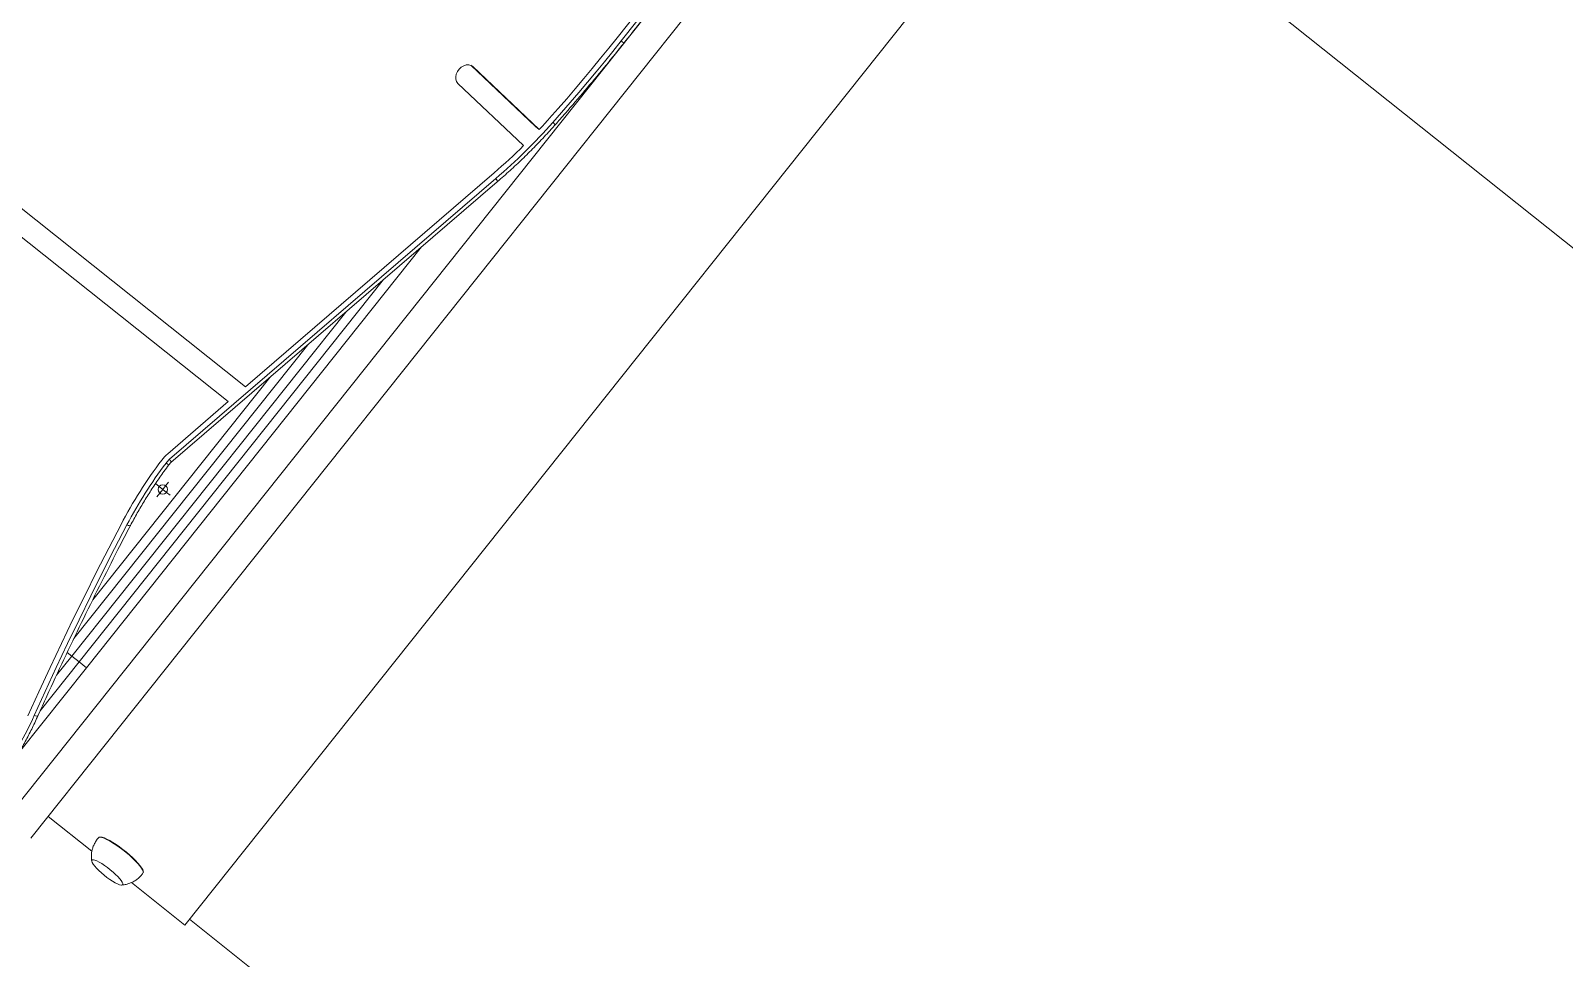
# Model space of a CAD drawing. Header units: millimetres. Extents: x -229914 to 856942, y -268655 to 87212.
# Drawn here: x -138705 to -137885, y 25367 to 25864 of the extents above; entities that cross this region are included whole.
import ezdxf

# ---------------------------------------------------------------- set-up
doc = ezdxf.new("R2010")
doc.units = ezdxf.units.MM

# ---------------------------------------------------------------- blocks, each defined once
blk = doc.blocks.new('SW_CENTERMARKSYMBOL_152')
at = {"color": 0, "linetype": 'Continuous', "lineweight": 0}
for p, q in [((-2.5, 0), (-5, 0)), ((0, 0), (-2.5, 0)), ((0, 2.5), (0, 5)), ((0, 0), (0, 2.5)), ((0, 0), (0, -2.5)), ((0, 0), (2.5, 0)), ((2.5, 0), (5, 0)), ((0, -2.5), (0, -5))]:
    blk.add_line(p, q, dxfattribs=at)
blk = doc.blocks.new('Т912NEW')
at = {"color": 8, "linetype": 'Continuous', "lineweight": 15}
for p, q in [((-2057.5, 2624.42), (-2057.5, 3437.92)), ((-2113.54, 3111.43), (-2112.93, 3111.43)), ((-2079.25, 2731.17), (-2079.25, 2992.59)), ((-2084.25, 2966.26), (-2084.25, 2731.17)), ((-2094.25, 2761.64), (-2094.25, 2913.62)), ((-2087.43, 2731.17), (-2084.25, 2731.17)), ((-2084.25, 2731.17), (-2084.25, 2717.99)), ((-2079.25, 2697.65), (-2079.25, 2731.17))]:
    blk.add_line(p, q, dxfattribs=at)
at = {"color": 7, "linetype": 'Continuous', "lineweight": 15}
for p, q in [((-2040.75, 2641.17), (-2040.75, 3421.17)), ((-702.75, 3402.17), (-1947.35, 3402.17)), ((-1947.35, 2656.17), (-1947.35, 3393.55)), ((-2114.18, 3111.32), (-2066.73, 3107.23)), ((-2112.93, 3111.43), (-2064.16, 3107.23)), ((-2066.73, 3107.23), (-2064.16, 3107.23)), ((-2113.54, 3099.46), (-2065.34, 3095.3)), ((-2108.95, 2846.09), (-2065.98, 3072.31)), ((-2107.26, 2845.16), (-2064.29, 3071.38)), ((-2101.34, 2901.72), (-2068.62, 3074)), ((-2074.25, 3018.91), (-2074.25, 2731.17)), ((-2089.25, 2739.24), (-2089.25, 2939.94)), ((-2101.34, 2901.72), (-2348.49, 2901.72)), ((-2103.62, 2889.72), (-2348.49, 2889.72)), ((-2111.59, 2847.78), (-2103.62, 2889.72)), ((-2084.25, 2731.17), (-2079.25, 2731.17)), ((-2074.25, 2731.17), (-2079.25, 2731.17)), ((-2074.25, 2731.17), (-2074.25, 2673.56)), ((-1947.35, 2660.17), (-702.75, 2660.17)), ((-2040.75, 2656.17), (-2010.82, 2656.17)), ((-1983.86, 2656.17), (-1947.35, 2656.17))]:
    blk.add_line(p, q, dxfattribs=at)
at = {"color": 7, "linetype": 'Continuous', "lineweight": 15, "flags": 128}
for points in [[(-2059.34, 3171.65), (-2059.5, 3198.62), (-2059.93, 3225.59), (-2060.64, 3252.55), (-2061.62, 3279.49), (-2062.87, 3306.41), (-2064.39, 3333.32), (-2066.19, 3360.19), (-2068.26, 3387.03), (-2070.6, 3413.83), (-2073.22, 3440.58), (-2076.1, 3467.29), (-2079.26, 3493.95)], [(-2062.13, 3171.64), (-2062.3, 3199.46), (-2062.76, 3227.27), (-2063.51, 3255.07), (-2064.56, 3282.85), (-2065.89, 3310.61), (-2067.52, 3338.35), (-2069.44, 3366.06), (-2071.64, 3393.72)], [(-2063.63, 3115.21), (-2063.27, 3122.25), (-2062.96, 3129.3), (-2062.7, 3136.35), (-2062.49, 3143.41), (-2062.33, 3150.46), (-2062.21, 3157.52), (-2062.15, 3164.58), (-2062.13, 3171.64)], [(-2060.85, 3114.72), (-2060.49, 3121.82), (-2060.18, 3128.93), (-2059.92, 3136.05), (-2059.7, 3143.16), (-2059.54, 3150.28), (-2059.42, 3157.4), (-2059.36, 3164.52), (-2059.34, 3171.65)], [(-2112.93, 3111.43), (-2114.13, 3111.33), (-2115.27, 3110.83), (-2116.26, 3109.96), (-2117.06, 3108.78), (-2117.59, 3107.38), (-2117.82, 3105.84), (-2117.74, 3104.28), (-2117.36, 3102.79), (-2116.69, 3101.49), (-2115.79, 3100.46), (-2114.71, 3099.76), (-2113.54, 3099.46)], [(-2107.55, 2802.64), (-2104.79, 2788.62), (-2101.93, 2774.63), (-2098.98, 2760.68), (-2095.92, 2746.77), (-2092.77, 2732.89), (-2089.51, 2719.05), (-2086.16, 2705.26), (-2082.71, 2691.5)], [(-2080.2, 2693.71), (-2083.63, 2707.4), (-2086.97, 2721.14), (-2090.2, 2734.91), (-2093.34, 2748.73), (-2096.39, 2762.58), (-2099.33, 2776.47), (-2102.18, 2790.39), (-2104.93, 2804.35)], [(-2012.54, 2663.98), (-2012.43, 2664.32), (-2011.97, 2664.79), (-2011.17, 2665.24), (-2010.05, 2665.65), (-2008.62, 2666.03), (-2006.94, 2666.36), (-2005.03, 2666.63), (-2002.94, 2666.84), (-2000.72, 2666.98), (-1998.42, 2667.05), (-1996.09, 2667.05), (-1993.8, 2666.97), (-1991.59, 2666.83), (-1989.51, 2666.61), (-1987.62, 2666.34), (-1985.95, 2666), (-1984.55, 2665.62), (-1983.46, 2665.2), (-1982.68, 2664.75), (-1982.26, 2664.28), (-1982.17, 2663.98)], [(-2012.52, 2664.14), (-2012.41, 2664.52), (-2011.95, 2664.98), (-2011.15, 2665.43), (-2010.03, 2665.85), (-2008.61, 2666.23), (-2006.93, 2666.55), (-2005.02, 2666.83), (-2002.93, 2667.03), (-2000.71, 2667.17), (-1998.42, 2667.24), (-1996.1, 2667.24), (-1993.8, 2667.17), (-1991.59, 2667.02), (-1989.52, 2666.81), (-1987.63, 2666.53), (-1985.96, 2666.2), (-1984.57, 2665.82), (-1983.47, 2665.4), (-1982.7, 2664.95), (-1982.27, 2664.48), (-1982.18, 2664.14)], [(-1995.81, 2650.26), (-1997.75, 2650.24), (-1999.67, 2650.29), (-2001.51, 2650.42), (-2003.21, 2650.61), (-2004.71, 2650.86), (-2005.96, 2651.16), (-2006.92, 2651.51), (-2007.55, 2651.88), (-2007.84, 2652.28), (-2007.76, 2652.68), (-2007.33, 2653.06), (-2006.57, 2653.43), (-2005.49, 2653.76), (-2004.13, 2654.04), (-2002.54, 2654.27), (-2000.77, 2654.43), (-1998.89, 2654.53), (-1996.95, 2654.55), (-1995.03, 2654.5), (-1993.19, 2654.37), (-1991.49, 2654.18), (-1989.99, 2653.93), (-1988.74, 2653.63), (-1987.78, 2653.28), (-1987.15, 2652.91), (-1986.87, 2652.51), (-1986.94, 2652.12), (-1987.37, 2651.73), (-1988.14, 2651.36), (-1989.22, 2651.03), (-1990.58, 2650.75), (-1992.17, 2650.52), (-1993.93, 2650.36), (-1995.81, 2650.26)]]:
    blk.add_lwpolyline(points, dxfattribs=at)
at = {"color": 8, "linetype": 'Continuous', "lineweight": 15, "flags": 128}
for points in [[(-2059.34, 3171.65), (-2058.65, 3171.65), (-2058.12, 3171.65), (-2057.75, 3171.65), (-2057.57, 3171.65), (-2057.55, 3171.65)], [(-2065.98, 3072.31), (-2065.32, 3072.08), (-2064.81, 3071.85), (-2064.46, 3071.65), (-2064.3, 3071.46), (-2064.29, 3071.38)], [(-2108.95, 2846.09), (-2108.29, 2845.86), (-2107.78, 2845.63), (-2107.43, 2845.42), (-2107.27, 2845.24), (-2107.26, 2845.16)], [(-2104.93, 2804.35), (-2104.26, 2804.59), (-2103.75, 2804.82), (-2103.4, 2805.03), (-2103.24, 2805.21), (-2103.23, 2805.3)], [(-2080.2, 2693.71), (-2079.55, 2694.01), (-2079.05, 2694.31), (-2078.72, 2694.58), (-2078.57, 2694.82), (-2078.56, 2694.94)]]:
    blk.add_lwpolyline(points, dxfattribs=at)
at = {"color": 7, "linetype": 'Continuous', "lineweight": 15}
blk.add_circle((-2101.75, 2831.17), 2.5, dxfattribs=at)
for centre, radius, start, end in [((-2380.26, 3131.87), 319.87, 349.26936, 356.9257), ((-2375.69, 3132.06), 312.52, 355.44215, 356.9088), ((-2371.26, 3131.45), 308.05, 349.25208, 353.26196), ((-2089.98, 2843.69), 21.99, 169.29221, 181.59739), ((-1862.6, 2849.79), 249.45, 181.54275, 190.89689), ((-2096.23, 2843.69), 12.95, 169.29536, 181.5898), ((-1868.77, 2849.81), 240.49, 181.54368, 190.89587), ((-2297.36, 2638.61), 224.05, 5.13458, 14.23579)]:
    blk.add_arc(centre, radius, start, end, dxfattribs=at)
at = {"color": 8, "linetype": 'Continuous', "lineweight": 15}
for centre, radius, start, end in [((-2060.75, 3109.34), 5.38, 71.75841, 91.01939), ((-2109.07, 2853.73), 10.4, 269.4496, 279.32205)]:
    blk.add_arc(centre, radius, start, end, dxfattribs=at)
at = {"color": 7, "linetype": 'Continuous', "lineweight": 15}
for points, knots in [([(-2057.55, 3171.65), (-2057.56, 3176.11), (-2057.59, 3189.04), (-2057.83, 3210.44), (-2058.34, 3235.84), (-2059.09, 3261.23), (-2060.09, 3286.6), (-2061.33, 3311.96), (-2062.8, 3337.29), (-2064.53, 3362.6), (-2066.49, 3387.88), (-2068.69, 3413.13), (-2071.13, 3438.34), (-2073.77, 3463.06), (-2075.94, 3481.8), (-2077.21, 3492.14), (-2077.51, 3494.56)], [0, 0, 0, 0, 0.041257, 0.119604, 0.197952, 0.276299, 0.354646, 0.432993, 0.511341, 0.589688, 0.668036, 0.746383, 0.824731, 0.903078, 0.977302, 1, 1, 1, 1]), ([(-2059.07, 3114.45), (-2058.93, 3117.24), (-2058.51, 3125.32), (-2058, 3138.71), (-2057.64, 3154.34), (-2057.55, 3165.33), (-2057.55, 3171), (-2057.55, 3171.65)], [0, 0, 0, 0, 0.146531, 0.4245691, 0.7026028, 0.9659997, 1, 1, 1, 1]), ([(-2064.29, 3071.38), (-2064, 3072.92), (-2063.18, 3077.36), (-2062, 3084.76), (-2060.82, 3093.6), (-2059.9, 3102.48), (-2059.36, 3109.44), (-2059.13, 3113.43), (-2059.07, 3114.45)], [0, 0, 0, 0, 0.108586, 0.31397, 0.519358, 0.724751, 0.930138, 1, 1, 1, 1]), ([(-2107.39, 2843.47), (-2107.39, 2843.66), (-2107.4, 2844.23), (-2107.31, 2844.79), (-2107.26, 2845.16)], [0, 0, 0, 0, 0.3346438, 1, 1, 1, 1]), ([(-2103.23, 2805.3), (-2103.47, 2806.58), (-2104.17, 2810.31), (-2105.15, 2816.54), (-2106.1, 2824.01), (-2106.8, 2831.52), (-2107.21, 2838.01), (-2107.34, 2842), (-2107.39, 2843.47)], [0, 0, 0, 0, 0.102456, 0.298347, 0.494273, 0.690188, 0.886109, 1, 1, 1, 1]), ([(-2078.57, 2694.94), (-2079.5, 2698.63), (-2082.2, 2709.33), (-2086.5, 2727.13), (-2091.39, 2748.35), (-2096.04, 2769.66), (-2099.98, 2788.65), (-2102.3, 2800.55), (-2103.23, 2805.3)], [0, 0, 0, 0, 0.101348, 0.294061, 0.486777, 0.679492, 0.87221, 1, 1, 1, 1]), ([(-2072.45, 2659.11), (-2072.58, 2660.44), (-2072.94, 2664.28), (-2073.74, 2670.6), (-2074.91, 2678.04), (-2076.32, 2685.41), (-2077.58, 2691.03), (-2078.38, 2694.19), (-2078.57, 2694.94)], [0, 0, 0, 0, 0.109373, 0.315906, 0.522463, 0.729016, 0.935577, 1, 1, 1, 1]), ([(-2012.51, 2663.99), (-2012.52, 2663.83), (-2012.62, 2662.94), (-2012.48, 2661.32), (-2012.1, 2659.23), (-2011.42, 2657.29), (-2010.55, 2655.52), (-2009.48, 2653.94), (-2008.48, 2652.73), (-2007.78, 2652.12), (-2007.55, 2651.91)], [0, 0, 0, 0, 0.03627, 0.199591, 0.356497, 0.507676, 0.653634, 0.79458, 0.930544, 1, 1, 1, 1]), ([(-1987.16, 2651.91), (-1986.8, 2652.24), (-1985.95, 2653.03), (-1984.82, 2654.48), (-1983.77, 2656.23), (-1982.95, 2658.12), (-1982.41, 2660.12), (-1982.12, 2662.09), (-1982.17, 2663.38), (-1982.19, 2663.98)], [0, 0, 0, 0, 0.108885, 0.257311, 0.407957, 0.56005, 0.71306, 0.866617, 1, 1, 1, 1])]:
    blk.add_open_spline(points, degree=3, knots=knots, dxfattribs=at)
at = {"color": 7, "linetype": 'Continuous', "lineweight": 0}
blk.add_blockref('SW_CENTERMARKSYMBOL_152', (-2101.75, 2831.17), dxfattribs=at)

msp = doc.modelspace()

# ---------------------------------------------------------------- block references
at = {"rotation": 321.4676820499667}
msp.add_blockref('Т912NEW', (-138753.82306, 22094.20638), dxfattribs=at)

doc.saveas('drawing.dxf')
